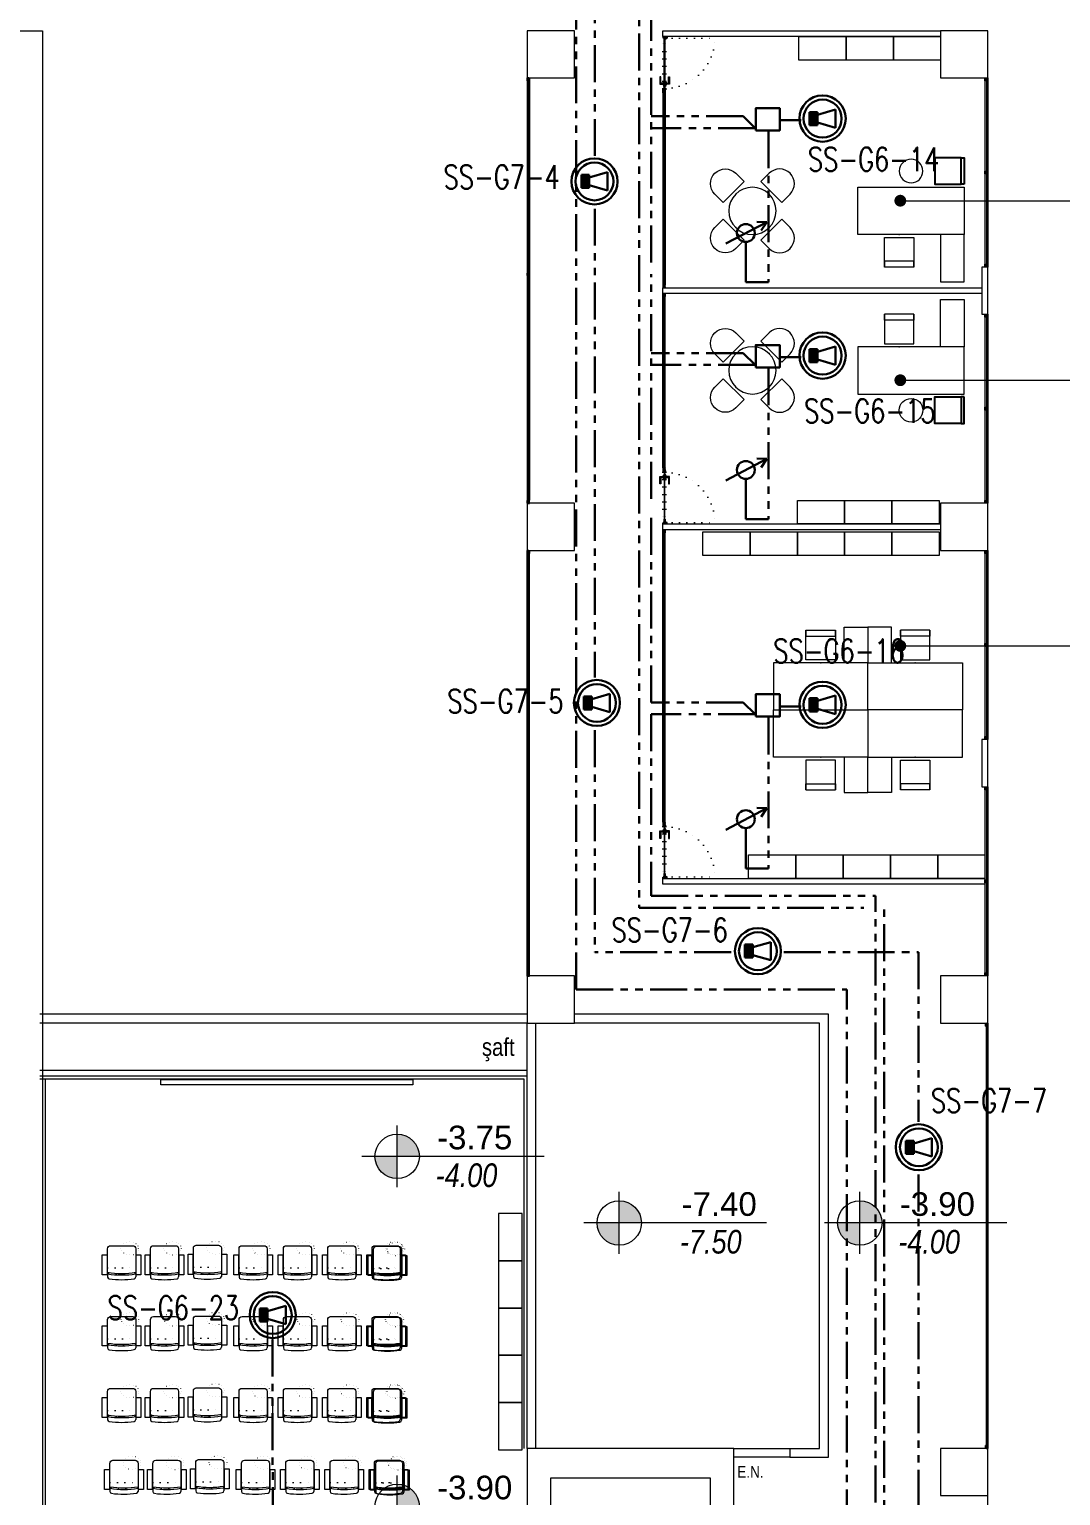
# Model space of a CAD drawing. Header units: metres. Extents: x -13545 to 152404, y -11890 to 28436.
# Drawn here: x 84160 to 85905, y 3200 to 5682 of the extents above; entities that cross this region are included whole.
import ezdxf
from ezdxf.enums import TextEntityAlignment as Align

# ---------------------------------------------------------------- set-up
doc = ezdxf.new("R2010")
doc.units = ezdxf.units.M
doc.header["$LTSCALE"] = 100
doc.header["$MEASUREMENT"] = 0
for name, pattern in [('DASHDOT', [1, 0.5, -0.25, 0, -0.25]), ('DOT2', [0.125, 0, -0.125]), ('DOT5', [0.75, 0, -0.75]), ('PHANTOM2', [1.25, 0.625, -0.125, 0.125, -0.125, 0.125, -0.125])]:
    doc.linetypes.add(name, pattern=pattern)
doc.layers.get('0').update_dxf_attribs({"color": 9, "lineweight": 9})
for name, color, linetype, lineweight in [('0 @ 1', 9, 'Continuous', 9), ('00', 9, 'Continuous', 9), ('01', 9, 'Continuous', 9), ('05', 9, 'Continuous', 9), ('06C', 9, 'Continuous', 9), ('06D', 9, 'Continuous', 9), ('07K', 8, 'Continuous', 9), ('10', 9, 'Continuous', 9), ('11', 9, 'Continuous', 9), ('15', 9, 'Continuous', 9), ('20', 9, 'DOT2', 9), ('21', 9, 'Continuous', 9), ('21_mahal200', 9, 'Continuous', 9), ('E-3W ACİL ANONS İÇİN HOPARLÖR (GÖMME) (YANGINA DAYANIKLI)', 7, 'Continuous', 30), ('E-KABLO', 7, 'Continuous', 30), ('E-SES AYAR ANAHTARI', 7, 'Continuous', 30), ('E-YAZI', 7, 'Continuous', 30)]:
    doc.layers.add(name, color=color, linetype=linetype, lineweight=lineweight)
doc.styles.add('Arial', font='arial.ttf', dxfattribs={"height": 2.5})
doc.styles.add('ILGAZ', font='txttw.shx')
doc.styles.add('MuuM_TEXT-ITALIC', font='ARIALNI.TTF')
doc.styles.add('MuuM_TEXT-STANDART', font='ARIALN.TTF')
doc.dimstyles.new('MuuM_DIM200', dxfattribs={"dimscale": 20, "dimtxt": 2, "dimasz": 1, "dimexe": 1, "dimexo": 1, "dimgap": 1, "dimtad": 1, "dimdec": 1, "dimrnd": 0.5, "dimdsep": 46, "dimtxsty": 'MuuM_TEXT-STANDART', "dimblk": 'ARCHTICK', "dimcen": 0, "dimdle": 0.15, "dimclrd": 256, "dimclre": 256, "dimclrt": 256, "dimadec": 0, "dimazin": 0, "dimtfac": 5, "dimtdec": 1, "dimtix": 1, "dimtmove": 2, "dimatfit": 3, "dimldrblk": 'DOT', "dimfxl": 3, "dimfxlon": 1, "dimtolj": 1, "dimlwd": -1, "dimlwe": -1, "dimarcsym": 0})
pattern_1 = [(225, (-604.72494, -2171.82614), (-0.0883883476, 0.0883883476), []), (135, (-604.72494, -2171.82614), (0.0883883476, 0.0883883476), [])]

# ---------------------------------------------------------------- blocks, each defined once
blk = doc.blocks.new('100_SES AYAR ANAHTARI')
at = {"layer": 'E-SES AYAR ANAHTARI', "color": 4}
for p, q in [((1.78, 3.25), (-1.69, 1.43)), ((1.78, 3.25), (0.92, 3.28)), ((1.78, 3.25), (1.31, 2.53)), ((0, 0), (0, 1.56))]:
    blk.add_line(p, q, dxfattribs=at)
blk.add_circle((0, 2.32), 0.756, dxfattribs=at)
blk = doc.blocks.new('100_3W ACİL ANONS İÇİN HOPARLÖR (GÖMME) (YANGINA DAYANIKLI)')
at = {"layer": 'E-3W ACİL ANONS İÇİN HOPARLÖR (GÖMME) (YANGINA DAYANIKLI)', "color": 4}
for p, q in [((-1.58, -0.79), (-1.58, 0.79)), ((-1.58, 0.79), (-0.63, 0.79)), ((-0.63, 0.47), (1.58, 1.11)), ((-0.63, 0.79), (-0.63, -0.79)), ((1.58, -1.11), (1.58, 1.11)), ((-0.63, -0.79), (-1.58, -0.79)), ((-0.63, -0.47), (1.58, -1.11))]:
    blk.add_line(p, q, dxfattribs=at)
at = {"layer": 'E-3W ACİL ANONS İÇİN HOPARLÖR (GÖMME) (YANGINA DAYANIKLI)', "color": 3}
for radius in [2.8, 2.3]:
    blk.add_circle((0, 0), radius, dxfattribs=at)
at = {"layer": 'E-3W ACİL ANONS İÇİN HOPARLÖR (GÖMME) (YANGINA DAYANIKLI)', "color": 4}
blk.add_solid([(-1.58, 0.79), (-0.63, 0.79), (-1.58, -0.79), (-0.63, -0.79)], dxfattribs=at)
blk = doc.blocks.new('p-kolon_80x80')
blk.add_lwpolyline([(-40, -40), (40, -40), (40, 40), (-40, 40)], close=True)
blk = doc.blocks.new('1.Bod.Ara.Sitatik Elk')
at = {"layer": '01'}
blk.add_lwpolyline([(40, -8750), (0, -8750), (0, -2950), (40, -2950), (40, -8710), (40, -8710)], close=True, dxfattribs=at)
blk.add_lwpolyline([(900, -5950), (900, -5950), (900, -5950), (900, -5400), (1170, -5400), (1170, -5950), (1170, -5950), (1170, -5950), (1210, -5950), (1210, -5350), (860, -5350), (860, -5950), (900, -5950)], dxfattribs=at)
for p in [(900, -2990), (1600, -2990), (900, -3790), (1600, -3790), (900, -4590), (1600, -4590), (1600, -5390)]:
    blk.add_blockref('p-kolon_80x80', p, dxfattribs=at)
blk = doc.blocks.new('prf-10x10')
blk.add_lwpolyline([(-5, -5), (5, -5), (5, 5), (-5, 5)], close=True)
at = {"color": 255}
blk.add_solid([(-5, -5), (5, -5), (-5, 5), (5, 5)], dxfattribs=at)
at = {"layer": '10'}
blk.add_point((0, 0), dxfattribs=at)
blk = doc.blocks.new('p-dog-ser-315')
at = {"layer": '06D'}
for points in [[(-5, 315), (-5, 0)], [(0, 315), (0, 0)]]:
    blk.add_lwpolyline(points, dxfattribs=at)
at = {"layer": '15'}
blk.add_lwpolyline([(-2.5, 315), (-2.5, 0)], dxfattribs=at)
at = {"layer": '10', "xscale": -0.5, "yscale": 0.5, "rotation": 270}
for p in [(-2.5, 317.5), (-2.5, 160), (-2.5, 2.5)]:
    blk.add_blockref('prf-10x10', p, dxfattribs=at)
blk = doc.blocks.new('_ArchTick')
at = {"color": 0, "linetype": 'ByBlock', "const_width": 0.15}
blk.add_lwpolyline([(-0.5, -0.5), (0.5, 0.5)], dxfattribs=at)
blk = doc.blocks.new('_Dot')
at = {"color": 0, "linetype": 'ByBlock', "lineweight": -2}
blk.add_line((-0.5, 0), (-1, 0), dxfattribs=at)
at = {"color": 0, "linetype": 'ByBlock', "const_width": 0.5}
blk.add_lwpolyline([(-0.25, 0, 1), (0.25, 0, 1)], format="xyb", close=True, dxfattribs=at)
blk = doc.blocks.new('m-vw-sandalye-02')
at = {"lineweight": -3, "ltscale": 0.5}
for points in [[(-22.5, 0), (-22.5, -5), (22.5, -5), (22.5, 0)], [(-22.5, -5), (22.5, -5), (22.5, -50), (-22.5, -50)]]:
    blk.add_lwpolyline(points, close=True, dxfattribs=at)
blk = doc.blocks.new('p-sandalye-03')
for points in [[(-5, -25.1), (-5, 24.9), (-55, 24.9), (-55, -25.1), (-5, -25.1)], [(-55, 24.9), (-45, 24.9), (-45, -25.1), (-55, -25.1)]]:
    blk.add_lwpolyline(points)
blk.add_point((0, -0.1))
blk = doc.blocks.new('p-ofis modülü-02-s')
blk.add_lwpolyline([(-182, -2), (-102, -2), (-102, -182), (-182, -182)], close=True)
blk.add_lwpolyline([(-102, -2), (-102, -42), (-22, -42), (-22, -2), (-102, -2)])
at = {"xscale": -0.9999999999999998, "rotation": 359.9999999981877}
blk.add_blockref('p-sandalye-03', (-102, -112), dxfattribs=at)
blk = doc.blocks.new('gr-p-birim')
blk.add_lwpolyline([(-0.5, -0.5), (0.5, -0.5), (0.5, 0.5), (-0.5, 0.5)], close=True)
blk = doc.blocks.new('p-sandalye-01')
blk.add_lwpolyline([(-5, -25), (-5, -25), (-25, -25, -1), (-25, 25), (-5, 25), (-5, 25)], format="xyb", close=True)
blk.add_point((0, 0.1))
blk = doc.blocks.new('gr-p-birim eleman yuv')
blk.add_circle((0, 0), 0.5)
blk = doc.blocks.new('p-masa-yuvarlak-4lü')
at = {"rotation": 270}
blk.add_blockref('p-sandalye-01', (0, 40), dxfattribs=at)
blk.add_blockref('p-sandalye-01', (-40, 0))
at = {"xscale": 80, "yscale": 80, "zscale": 80}
blk.add_blockref('gr-p-birim eleman yuv', (0, 0), dxfattribs=at)
at = {"xscale": -1}
blk.add_blockref('p-sandalye-01', (40, 0), dxfattribs=at)
at = {"xscale": -1, "rotation": 270}
blk.add_blockref('p-sandalye-01', (0, -40), dxfattribs=at)
blk = doc.blocks.new('p-sehpa')
at = {"layer": '05'}
blk.add_circle((0, 0), 20, dxfattribs=at)
blk = doc.blocks.new('0_elevationtarget-p-bk')
h = blk.add_hatch(color=250)
h.paths.add_polyline_path([(1.88, 0, 0.414214), (0, 1.88), (0, 0)])
h.paths.add_polyline_path([(0, 0), (-1.88, 0, 0.414214), (0, -1.88)])
blk.add_line((0, -2.62), (0, 2.62))
blk.add_lwpolyline([(12.45, 0), (-3, 0)])
blk.add_circle((0, 0), 1.88)
at = {"style": 'Arial'}
blk.add_attdef('BITMISKOT', text='', height=2, dxfattribs=at).set_placement((4.5, 0), align=Align.BOTTOM_LEFT)
at = {"style": 'MuuM_TEXT-ITALIC'}
blk.add_attdef('FINISHINGFLOORLEVEL', text='', height=2, dxfattribs=at).set_placement((4.5, -0.59), align=Align.TOP_LEFT)
blk = doc.blocks.new('m-calisma unitesi 02')
at = {"ltscale": 0.5}
blk.add_lwpolyline([(-160, 140), (-160, 80), (-120, 80), (-120, 140)], close=True, dxfattribs=at)
blk.add_lwpolyline([(0, 80), (0, 0), (-160, 0), (-160, 80)], close=True)
at = {"linetype": 'DOT5'}
blk.add_lwpolyline([(-160, 80), (-160, 80)], dxfattribs=at)
at = {"rotation": 270}
blk.add_blockref('p-sandalye-03', (-80, 80), dxfattribs=at)
blk = doc.blocks.new('g-kapı kolu-p')
for points in [[(-5, 0.5), (5, 0.5), (5, 1.5), (-5, 1.5)], [(-2.7, 1.5), (2.7, 1.5), (2.7, 2.4), (-2.7, 2.4)], [(-5, -1.5), (5, -1.5), (5, -0.5), (-5, -0.5)], [(-2.7, -1.5), (2.7, -1.5), (2.7, -2.4), (-2.7, -2.4)]]:
    blk.add_lwpolyline(points, close=True)
for points in [[(11.8, 8.2), (-1, 8.2), (-1, 2.4), (0.9, 2.4), (0.9, 6.3), (11.8, 6.3), (11.8, 8.2)], [(11.8, -8.2), (-1, -8.2), (-1, -2.4), (0.9, -2.4), (0.9, -6.3), (11.8, -6.3), (11.8, -8.2)]]:
    blk.add_lwpolyline(points)
blk = doc.blocks.new('k-cambölme-kapı-p')
at = {"layer": '10'}
h = blk.add_hatch(dxfattribs=at)
h.set_pattern_fill('NET', color=256, angle=135, style=0)
h.set_pattern_definition([(135, (3753.7029, 560.85184), (-0.0883883476, -0.0883883476), []), (225, (3753.7029, 560.85184), (0.0883883476, -0.0883883476), [])])
h.paths.add_polyline_path([(2.1, -0.1), (2.1, 0), (2.1, 0), (2, 0.1), (2, 0.1), (2, 0.1), (2, 0.1), (2, -0.3), (1.9, -0.3), (1.9, -0.4), (1.9, -0.5), (1.7, -0.5), (1.8, -0.3), (1.7, -0.3), (1.5, -0.5), (1.4, -0.5), (1.6, -0.3), (1.6, -0.3), (1.5, -0.3), (1.3, -0.4), (1.3, -0.4), (1.3, -0.5), (1.3, -0.5), (1.3, -0.6), (1.3, -0.3), (1.3, -0.3), (1.2, -0.3), (1.2, -0.5), (1.2, -0.6), (1.2, -0.6), (1.3, -0.6), (3.5, -0.6), (3.5, -0.6), (3.4, -0.4), (3.4, -0.3), (3.4, -0.2), (3.4, -0.2), (3.4, -0.2), (2.7, -0.2), (2.7, -0.2), (2.9, -0.2, -1), (2.9, -0.2)])
h.paths.add_polyline_path([(2, -0.2), (2.1, -0.2), (2.1, -0.2), (2.1, -0.2), (2.1, -0.3), (2.9, -0.3), (2.9, -0.3), (2.6, -0.3), (2.5, -0.3), (2.5, -0.3), (2.5, -0.3), (2.5, -0.3), (2.5, -0.3), (2.4, -0.3), (2.4, -0.3), (2.1, -0.3), (2, -0.1), (2, -0.1), (2, -0.1)], flags=16)
h.paths.add_polyline_path([(2.4, -0.3), (2.5, -0.5), (2.1, -0.5), (2.1, -0.3)], flags=16)
h.paths.add_polyline_path([(2.6, -0.3), (2.9, -0.3), (2.9, -0.3), (3.3, -0.3, 0.166992), (3.3, -0.5), (2.7, -0.5), (2.6, -0.4)], flags=16)
h.paths.add_polyline_path([(3, -0.2), (3, -0.2), (3.3, -0.2, 0.10606), (3.3, -0.3), (3, -0.3)], flags=16)
h = blk.add_hatch(dxfattribs=at)
h.set_pattern_fill('NET', color=256, angle=135, style=0)
h.set_pattern_definition([(45, (474.94443, 2280.71206), (0.0883883476, -0.0883883476), []), (315, (474.94443, 2280.71206), (-0.0883883476, -0.0883883476), [])])
h.paths.add_polyline_path([(87.3, -0.2), (87.3, -0.2), (87.1, -0.2, 1), (87.1, -0.2), (87.9, -0.2), (87.9, 0), (87.9, 0), (88, 0.1), (88, 0.1), (88, 0.1), (88, -0.3), (88.1, -0.3), (88.1, -0.4), (88.1, -0.5), (88.3, -0.5), (88.2, -0.3), (88.3, -0.3), (88.5, -0.5), (88.6, -0.5), (88.4, -0.3), (88.4, -0.3), (88.5, -0.3), (88.7, -0.4), (88.7, -0.4), (88.7, -0.5), (88.7, -0.5), (88.7, -0.6), (88.7, -0.3), (88.7, -0.3), (88.8, -0.3), (88.8, -0.5), (88.8, -0.6), (88.8, -0.6), (88.7, -0.6), (86.5, -0.6), (86.5, -0.6), (86.6, -0.4), (86.6, -0.3), (86.6, -0.2), (86.6, -0.2), (86.6, -0.2)])
h.paths.add_polyline_path([(87.3, -0.5), (87.4, -0.4), (87.4, -0.3), (87.1, -0.3), (87.1, -0.3), (87, -0.3), (87, -0.3), (87, -0.2), (87, -0.2), (86.7, -0.2, -0.292264), (86.7, -0.5)], flags=16)
h.paths.add_polyline_path([(87.5, -0.5), (87.6, -0.5), (87.5, -0.4)], flags=16)
h.paths.add_polyline_path([(87.6, -0.4), (87.7, -0.5), (87.9, -0.5), (87.9, -0.3), (87.6, -0.3)], flags=16)
h.paths.add_polyline_path([(87.6, -0.5), (87.7, -0.6), (87.7, -0.5)], flags=16)
for points in [[(2, -0.3), (2, 2.1), (2.1, 2.1), (2.1, 2.3, 0.414214), (1.9, 2.4), (0.1, 2.4, 0.414214), (0, 2.4), (0, -2.4, 0.414214), (0.1, -2.4), (2.1, -2.4), (2.1, -2.3), (2.1, -2.2), (2.1, -2.2), (2.1, -2.2), (2.1, -2.2), (2.1, -2.2), (2.1, -0.9)], [(88, -0.3), (88, 2.1), (87.9, 2.1), (87.9, 2.3, -0.414214), (88.1, 2.4), (89.9, 2.4, -0.414214), (90, 2.4), (90, -2.4, -0.414214), (89.9, -2.4), (87.9, -2.4), (87.9, -2.3), (87.9, -2.2), (87.9, -2.2), (87.9, -2.2), (87.9, -2.2), (87.9, -2.2), (87.9, -0.9)], [(1.5, -0.3), (1.3, -0.4), (1.3, -0.4), (1.3, -0.5), (1.3, -0.5), (1.3, -0.6), (1.3, -0.3), (1.3, -0.3), (1.2, -0.3), (1.2, -0.5), (1.2, -0.6), (1.2, -0.6), (1.3, -0.6), (3.5, -0.6), (3.5, -0.6), (3.4, -0.4), (3.4, -0.3), (3.4, -0.2), (3.4, -0.2), (3.4, -0.2), (2.7, -0.2), (2.7, -0.2), (2.9, -0.2, -1), (2.9, -0.2, -1)], [(88.5, -0.3), (88.7, -0.4), (88.7, -0.4), (88.7, -0.5), (88.7, -0.5), (88.7, -0.6), (88.7, -0.3), (88.7, -0.3), (88.8, -0.3), (88.8, -0.5), (88.8, -0.6), (88.8, -0.6), (88.7, -0.6), (86.5, -0.6), (86.5, -0.6), (86.6, -0.4), (86.6, -0.3), (86.6, -0.2), (86.6, -0.2), (86.6, -0.2), (87.3, -0.2), (87.3, -0.2), (87.1, -0.2, 1), (87.1, -0.2, 1)], [(86.7, -0.5), (87.3, -0.5), (87.4, -0.4), (87.4, -0.3), (87.1, -0.3), (87.1, -0.3), (87, -0.3), (87, -0.3), (87, -0.2), (87, -0.2), (86.7, -0.2, 1)]]:
    blk.add_lwpolyline(points, format="xyb", dxfattribs=at)
at = {"layer": '10', "linetype": 'DASHDOT', "ltscale": 0.05}
for points in [[(3.2, 3.6), (0.2, 3.6)], [(1.7, 2.1), (1.7, 4.9)], [(6.1, 1.4), (6.1, -0.5)]]:
    blk.add_lwpolyline(points, dxfattribs=at)
at = {"layer": '10'}
for points in [[(1.8, 2.3), (0.2, 2.3), (0.2, 2), (0.4, 2), (0.4, 1.9), (0.2, 1.9), (0.2, 1.2), (0.4, 1.2), (0.4, -0.4), (0.2, -0.4), (0.2, -1.2), (0.4, -1.2), (0.4, -1.4), (0.2, -1.4), (0.2, -2.2), (1.8, -2.2), (1.8, -1.7), (1.6, -1.7), (1.6, -1.6), (1.8, -1.6), (1.8, -1.4), (1.6, -1.4), (1.6, -1.2), (1.7, -1.2), (1.7, -0.8), (1.1, -0.8), (1.1, -0.1), (1.5, -0.1), (1.5, 1.9), (1.6, 2), (1.8, 2), (1.8, 2.3)], [(0.7, 3.6), (0.7, 2.4)], [(0.7, 2.3), (0.7, -0.2), (1.1, -0.2)], [(1.1, 2.4), (1.1, 2.9)], [(1.1, -0.1), (1.1, 2.3)], [(1.5, 1.9), (1.1, 1.9)], [(1.2, 1.9), (1.2, -0.1)], [(2.9, -0.2), (2.1, -0.1), (2.1, 0), (2.1, 0), (2, 0.1), (2, 0.1), (2, 0.1), (2, 0.1)], [(3.8, 0.9), (2.6, 3.2)], [(4.1, 1.3), (2.7, 4)], [(8.1, 0.9), (8.1, 1.3), (4.1, 1.3)], [(5.3, 0.9), (5.3, -0.2)], [(5.5, 1.3), (5.8, 1), (5.8, 0.9)], [(5.6, 0.9), (5.6, -0.2)], [(6.8, 1.3), (6.5, 1), (6.5, 0.9)], [(6.7, 0.9), (6.7, -0.2)], [(7, 0.9), (7, -0.2)], [(87.1, -0.2), (87.9, -0.2), (87.9, 0), (87.9, 0), (88, 0.1), (88, 0.1), (88, 0.1)], [(88.2, 2.3), (89.8, 2.3), (89.8, 2), (89.6, 2), (89.6, 1.9), (89.8, 1.9), (89.8, 1.2), (89.6, 1.2), (89.6, -0.4), (89.8, -0.4), (89.8, -1.2), (89.6, -1.2), (89.6, -1.4), (89.8, -1.4), (89.8, -2.2), (88.2, -2.2), (88.2, -1.7), (88.4, -1.7), (88.4, -1.6), (88.2, -1.6), (88.2, -1.4), (88.4, -1.4), (88.4, -1.2), (88.3, -1.2), (88.3, -0.8), (88.9, -0.8), (88.9, -0.1), (88.5, -0.1), (88.5, 1.9), (88.4, 2), (88.2, 2), (88.2, 2.3)], [(2.1, -0.9), (3.6, -0.9), (3.6, -0.6), (1.2, -0.6), (1.2, -0.3), (2, -0.3)], [(1.6, -0.3), (1.6, -0.3), (1.4, -0.5), (1.5, -0.5), (1.7, -0.3)], [(1.8, -0.3), (1.7, -0.5), (1.9, -0.5), (1.9, -0.4), (1.9, -0.3)], [(3.3, -0.5), (2.7, -0.5), (2.6, -0.4), (2.6, -0.3), (2.9, -0.3), (2.9, -0.3)], [(3.3, -0.3), (3.3, -0.3), (2.9, -0.3)], [(3, -0.3), (3, -0.2), (3, -0.2), (3.3, -0.2)], [(3, -0.3), (3.3, -0.3), (3.3, -0.3)], [(4.1, -0.2), (4.1, -0.5), (8.1, -0.5)], [(8.1, -0.5), (8.1, -0.2)], [(87.9, -0.9), (86.4, -0.9), (86.4, -0.6), (88.8, -0.6), (88.8, -0.3), (88, -0.3)], [(87.6, -0.5), (87.5, -0.4), (87.5, -0.5), (87.6, -0.5)], [(88.2, -0.3), (88.3, -0.5), (88.1, -0.5), (88.1, -0.4), (88.1, -0.3)], [(88.4, -0.3), (88.4, -0.3), (88.6, -0.5), (88.5, -0.5), (88.3, -0.3)]]:
    blk.add_lwpolyline(points, dxfattribs=at)
for points in [[(2, -0.1), (2, -0.1), (2, -0.2), (2.1, -0.2), (2.1, -0.2), (2.1, -0.2), (2.1, -0.3), (2.9, -0.3), (2.9, -0.3), (2.6, -0.3), (2.5, -0.3), (2.5, -0.3), (2.5, -0.3), (2.5, -0.3), (2.5, -0.3), (2.4, -0.3), (2.4, -0.3), (2.1, -0.3), (2, -0.1)], [(2.1, -0.5), (2.1, -0.3), (2.4, -0.3), (2.5, -0.5), (2.5, -0.5)], [(87.9, -0.5), (87.9, -0.3), (87.6, -0.3), (87.6, -0.4), (87.7, -0.5)], [(87.6, -0.5), (87.7, -0.5), (87.7, -0.6)]]:
    blk.add_lwpolyline(points, close=True, dxfattribs=at)
blk.add_circle((1.7, 3.7), 1.02, dxfattribs=at)
for centre, start, end in [((3.6, -0.4), 148.8979, 173.1144), ((3.6, -0.4), 176.143, 214.0649), ((86.4, -0.4), 325.9351, 31.1021)]:
    blk.add_arc(centre, 0.322, start, end, dxfattribs=at)
at = {"layer": '15', "linetype": 'DOT2'}
blk.add_lwpolyline([(2.5, 0.4), (2.5, 85.4)], dxfattribs=at)
at = {"layer": '15'}
blk.add_lwpolyline([(2.6, 0.9), (87.4, 0.9), (87.5, 0.8), (87.5, -0.1), (87.4, -0.2), (2.6, -0.2), (2.6, -0.2), (2.5, -0.1), (2.5, 0.8), (2.6, 0.9)], dxfattribs=at)
at = {"layer": '15', "linetype": 'DOT2'}
blk.add_arc((2.5, 0.4), 85, 0, 90, dxfattribs=at)
at = {"layer": '20'}
for p, q in [((87.9, 2.4), (2.1, 2.4)), ((87.9, 2.1), (2.1, 2.1)), ((87.9, -2.2), (2.1, -2.2)), ((87.9, -2.4), (2.1, -2.4))]:
    blk.add_line(p, q, dxfattribs=at)
at = {"layer": '06C', "xscale": -1}
blk.add_blockref('g-kapı kolu-p', (79.6, 0.4), dxfattribs=at)
blk = doc.blocks.new('p-strahle-alüminyumdoğramaprofili')
at = {"layer": '10'}
h = blk.add_hatch(dxfattribs=at)
h.set_pattern_fill('NET', color=256, angle=315, style=0)
h.set_pattern_definition(pattern_1)
h.paths.add_polyline_path([(-4.6, 2.6), (-4.7, 2.6), (-4.7, 2.8), (-4.7, 2.8), (-4.7, 2.8), (-4.7, 2.9), (-5, 2.9), (-5, 2.8), (-4.9, 2.8), (-5, 2.6), (-5.1, 2.7), (-5.2, 2.3), (-5.1, 2.3), (-5.1, 2.3), (-5, 2.5, 0.2599), (-4.9, 2.3), (-4.7, 2.3, 0.382682)])
h.paths.add_polyline_path([(-4.9, 2.5), (-4.7, 2.5, -2.16717)], flags=16)
h = blk.add_hatch(dxfattribs=at)
h.set_pattern_fill('NET', color=256, angle=315, style=0)
h.set_pattern_definition(pattern_1)
h.paths.add_polyline_path([(-4.6, 0.9), (-4.7, 0.9), (-4.7, 0.8), (-4.7, 0.7), (-4.7, 0.7), (-4.7, 0.6), (-5, 0.6), (-5, 0.7), (-4.9, 0.7), (-5, 0.9), (-5.1, 0.9), (-5.2, 1.2), (-5.1, 1.2), (-5.1, 1.2), (-5, 1, -0.2599), (-4.9, 1.2), (-4.7, 1.2, -0.382682)])
h.paths.add_polyline_path([(-4.9, 1), (-4.7, 1, 2.16717)], flags=16)
h = blk.add_hatch(dxfattribs=at)
h.set_pattern_fill('NET', color=256, angle=315, style=0)
h.set_pattern_definition([(225, (-608.45214, -2173.53612), (-0.0883883476, 0.0883883476), []), (135, (-608.45214, -2173.53612), (0.0883883476, 0.0883883476), [])])
h.paths.add_polyline_path([(-3.5, 2.3), (-3.5, 2.6), (-4.5, 2.6), (-4.5, 2.3)])
h = blk.add_hatch(dxfattribs=at)
h.set_pattern_fill('NET', color=256, angle=315, style=0)
h.set_pattern_definition([(225, (-608.45214, -2180.04526), (-0.0883883476, 0.0883883476), []), (135, (-608.45214, -2180.04526), (0.0883883476, 0.0883883476), [])])
h.paths.add_polyline_path([(-3.5, 0.9), (-3.5, 1.2), (-4.5, 1.2), (-4.5, 0.9)])
h = blk.add_hatch(dxfattribs=at)
h.set_pattern_fill('NET', color=256, angle=315, style=0)
h.set_pattern_definition([(225, (-629.50454, -2177.58922), (-0.0883883476, 0.0883883476), []), (135, (-629.50454, -2177.58922), (0.0883883476, 0.0883883476), [])])
h.paths.add_polyline_path([(0, 0.7), (0, 1.7), (-0.2, 1.7), (-0.2, 0.7)])
for points in [[(-5.1, 2.7), (-5.2, 2.3)], [(-5.1, 0.9), (-5.2, 1.2)], [(-4.9, 3.6), (-4.9, 3.2), (-4.6, 3.2), (-4.6, 2.9), (-4.5, 2.9), (-4.6, 2.6), (-4.7, 2.6), (-4.7, 2.8), (-4.7, 2.8), (-4.7, 2.8), (-4.7, 3), (-5, 3), (-5, 2.8), (-4.9, 2.8), (-5, 2.6), (-5.1, 2.7), (-5.1, 3.8), (-0.1, 3.8)], [(-5, 2.5), (-5.1, 2.3), (-5.1, 2.3)], [(-5, 1), (-5.1, 1.2), (-5.1, 1.2)], [(-4.7, 2.9), (-5, 2.9)], [(-4.7, 0.6), (-5, 0.6)], [(-2.8, 0.2), (-2.7, 0.2), (-2.7, 0), (-4.9, 0), (-4.9, 0.2), (-4.6, 0.2), (-4.6, 0.7), (-2.7, 0.7)], [(-4.5, 2.9), (-4.5, 2.9), (-4.5, 2.3)], [(-4.5, 0.9), (-4.5, 0.9), (-4.5, 1.3)], [(-3.5, 2.3), (-3.5, 2.6)], [(-3.5, 1.3), (-3.5, 0.9)], [(-2.1, 0.9), (-2.1, 2.6)], [(-0.2, 0.7), (0, 0.7), (0, 1.7)], [(-0.2, 1.7), (0, 1.7)]]:
    blk.add_lwpolyline(points, dxfattribs=at)
for points in [[(-0.2, 2.7), (-0.2, 2.2), (0, 2.2), (0, 2.1), (-0.2, 2.1), (-0.2, 0.4), (0, 0.4), (0, 0), (-0.1, 0), (-0.1, -0.2), (-5.1, -0.2), (-5.1, 0.9), (-5, 0.9), (-4.9, 0.7), (-5, 0.7), (-5, 0.3), (-4.7, 0.3), (-4.7, 0.9), (-4.6, 0.9), (-4.5, 0.9), (-1.3, 0.9), (-1.2, 1.2), (-0.9, 1.2), (-0.9, 0.6), (-0.6, 0.6), (-0.6, 2.7)], [(-2, 0.8), (-1.4, 0.8), (-1.4, 0.1), (-1.3, 0), (-1.3, 0), (-2.1, 0), (-2.1, 0.1), (-2, 0.2)]]:
    blk.add_lwpolyline(points, close=True, dxfattribs=at)
for points in [[(-0.6, 3.3), (-0.6, 3.6), (-4.9, 3.6), (-4.9, 3.6, 0.561743), (-5, 3.7, 0.595966), (-4.9, 3.6, -2.204878)], [(-4.7, 2.5), (-4.9, 2.5, 1)], [(-4.7, 1), (-4.9, 1, -1)], [(-4.6, 2.9), (-4.5, 3.4, -0.833203), (-4.2, 3.4, -0.447088)], [(-4.5, 2.6), (-1.2, 2.6, -0.414214), (-0.9, 2.2), (-0.9, 1.2)], [(-4.2, 3.4), (-4.2, 3, 0.414214), (-4.1, 2.9), (-0.8, 2.9), (-0.8, 3.6)], [(-2.7, 0.7), (-2.7, 0.3), (-2.8, 0.3, 1), (-2.8, 0.2, -1)], [(-0.1, 3.8), (-0.1, 3.6), (-0.5, 3.6), (-0.5, 3.1, -1), (-0.7, 3.1)], [(-0.7, 3.1, -0.305404), (-0.6, 3.3, -5.773092)]]:
    blk.add_lwpolyline(points, format="xyb", dxfattribs=at)
for centre, radius, start, end in [((-4.7, 2.5), 0.253, 168.6676, 234.1258), ((-4.7, 1.1), 0.253, 125.8742, 191.3324), ((-4.8, 2.4), 0.125, 139.5402, 40.4598), ((-4.8, 1.1), 0.125, 319.5402, 220.4598), ((-4.8, 2.5), 0.273, 305.9738, 36.4289), ((-4.8, 1), 0.273, 323.5711, 54.0262)]:
    blk.add_arc(centre, radius, start, end, dxfattribs=at)
blk = doc.blocks.new('*U321')
at = {"layer": '06D'}
for points in [[(5, 4), (495, 4)], [(5, 0), (495, 0)]]:
    blk.add_lwpolyline(points, dxfattribs=at)
at = {"layer": '15'}
for points in [[(2, 2.5), (498, 2.5)], [(498, 1.5), (2, 1.5)]]:
    blk.add_lwpolyline(points, dxfattribs=at)
at = {"layer": '0 @ 1', "linetype": 'Continuous', "xscale": -1}
blk.add_blockref('p-strahle-alüminyumdoğramaprofili', (-0.1, 0.2), dxfattribs=at)
at = {"layer": '0 @ 1', "linetype": 'Continuous'}
blk.add_blockref('p-strahle-alüminyumdoğramaprofili', (500.1, 0.2), dxfattribs=at)
blk = doc.blocks.new('*U322')
at = {"layer": '06D'}
for points in [[(5, 4), (295.1, 4)], [(5, 0), (295.1, 0)]]:
    blk.add_lwpolyline(points, dxfattribs=at)
at = {"layer": '15'}
for points in [[(2, 2.5), (298.1, 2.5)], [(298.1, 1.5), (2, 1.5)]]:
    blk.add_lwpolyline(points, dxfattribs=at)
at = {"layer": '0 @ 1', "linetype": 'Continuous', "xscale": -1}
blk.add_blockref('p-strahle-alüminyumdoğramaprofili', (-0.1, 0.2), dxfattribs=at)
at = {"layer": '0 @ 1', "linetype": 'Continuous'}
blk.add_blockref('p-strahle-alüminyumdoğramaprofili', (300.2, 0.2), dxfattribs=at)
blk = doc.blocks.new('*U323')
at = {"layer": '06D'}
for points in [[(5, 4), (330.1, 4)], [(5, 0), (330.1, 0)]]:
    blk.add_lwpolyline(points, dxfattribs=at)
at = {"layer": '15'}
for points in [[(2, 2.5), (333.1, 2.5)], [(333.1, 1.5), (2, 1.5)]]:
    blk.add_lwpolyline(points, dxfattribs=at)
at = {"layer": '0 @ 1', "linetype": 'Continuous', "xscale": -1}
blk.add_blockref('p-strahle-alüminyumdoğramaprofili', (-0.1, 0.2), dxfattribs=at)
at = {"layer": '0 @ 1', "linetype": 'Continuous'}
blk.add_blockref('p-strahle-alüminyumdoğramaprofili', (335.2, 0.2), dxfattribs=at)
blk = doc.blocks.new('p-koltuk-konferans-01')
for p, q in [((-23.7, -9.9), (-23.7, -4.6)), ((23.8, -9.9), (23.8, -4.5))]:
    blk.add_line(p, q)
for points in [[(-24.7, -8), (-24.7, -42), (-32.7, -42), (-32.7, -8)], [(32.8, -8), (32.8, -42), (24.8, -42), (24.8, -8)]]:
    blk.add_lwpolyline(points, close=True)
for points in [[(-23.7, -9.9), (-23.7, -12.1), (-24.7, -12.1)], [(23.8, -9.9), (23.8, -12.1), (24.8, -12.1)], [(-24.7, -37), (-23.7, -37)], [(24.8, -37), (23.8, -37)]]:
    blk.add_lwpolyline(points)
blk.add_lwpolyline([(23.8, -12.1), (23.8, -52.5, -0.414214), (18.8, -57.5), (-18.7, -57.5, -0.414214), (-23.7, -52.5), (-23.7, -12.1, -0.087744)], format="xyb", close=True)
at = {"linetype": 'DOT2'}
for points in [[(22.1, -11.7, -0.370904), (23.8, -13.7), (23.8, -20), (-23.7, -20), (-23.7, -13.7, -0.370904), (-22, -11.7, -0.078599)], [(1.3, -53, 0.129253), (0.2, -49, 0.10637), (-3.1, -45.2, 0.084664), (-7.8, -42.9, 0.073859), (-13.7, -42, 0.073859), (-19.7, -42.9, 0.084664), (-24.3, -45.2, 0.10637), (-27.7, -49, 0.129253), (-28.7, -53, 0.129253), (-27.7, -57, 0.10637), (-24.3, -60.8, 0.084664), (-19.7, -63.1, 0.073859), (-13.7, -64, 0.073859), (-7.8, -63.1, 0.084664), (-3.1, -60.8, 0.10637), (0.2, -57, 0.129253)]]:
    blk.add_lwpolyline(points, format="xyb", close=True, dxfattribs=at)
blk.add_lwpolyline([(-28.7, -53), (-28.7, -42)], dxfattribs=at)
for centre, radius, start, end in [((0.3, -144.3), 144.3, 81.6597, 98.5453), ((-20.7, -4.6), 3, 98.5453, 180), ((0, -156), 148, 80.7666, 99.2334), ((20.8, -4.5), 3, 0, 81.6597)]:
    blk.add_arc(centre, radius, start, end)
blk = doc.blocks.new('1.Bod.Ara.Mimari Elk')
blk.add_lwpolyline([(239.93, -4725.54), (666.51, -4725.54), (666.51, -4734.42), (239.93, -4734.42)], close=True)
at = {"layer": '00'}
for p, q in [((860, -4615), (35, -4615)), ((860, -4630), (35, -4630)), ((860, -5350), (860, -4630)), ((875, -5350), (875, -4630)), ((860, -4710), (35, -4710)), ((860, -4720), (35, -4720)), ((1640, -6310), (1640, -5430))]:
    blk.add_line(p, q, dxfattribs=at)
at = {"layer": '00', "color": 2}
for p, q in [((855, -4725), (35, -4725)), ((45, -5695), (45, -4725)), ((855, -5350), (855, -4725))]:
    blk.add_line(p, q, dxfattribs=at)
at = {"layer": '00'}
for points in [[(1305, -5365), (1370, -5365), (1370, -4615), (940, -4615)], [(1305, -5350), (1355, -5350), (1355, -4630), (940, -4630)]]:
    blk.add_lwpolyline(points, dxfattribs=at)
blk.add_lwpolyline([(1210, -5350), (1305, -5350), (1305, -5365), (1210, -5365)], close=True, dxfattribs=at)
at = {"layer": '06D'}
for points in [[(860, -3034.96), (860, -3744.92)], [(864, -3034.96), (864, -3744.91)], [(860, -4545.45), (860, -3834.96)], [(864, -4545.45), (864, -3834.98)], [(1640, -4630), (1640, -5350)], [(1640, -5345.04), (1640, -4634.56)]]:
    blk.add_lwpolyline(points, dxfattribs=at)
at = {"layer": '11'}
for points in [[(1090, -2950), (1560, -2950), (1560, -2960), (1090, -2960)], [(1630, -3430), (1640, -3430), (1640, -3350), (1630, -3350)], [(1630, -3395), (1090, -3395), (1090, -3385), (1630, -3385)], [(1090, -3785), (1560, -3785), (1560, -3795), (1090, -3795)], [(1630, -4230), (1640, -4230), (1640, -4150), (1630, -4150)]]:
    blk.add_lwpolyline(points, close=True, dxfattribs=at)
at = {"layer": '11', "color": 5}
blk.add_lwpolyline([(1090, -4385), (1635, -4385), (1635, -4395), (1090, -4395)], close=True, dxfattribs=at)
at = {"layer": '15'}
for points in [[(861.5, -3031.97), (861.5, -3747.92)], [(862.5, -3747.92), (862.5, -3031.97)], [(861.5, -4548.44), (861.5, -3831.97)], [(862.5, -3831.97), (862.5, -4548.44)], [(1637.5, -5348.03), (1637.5, -4631.56)], [(1637.5, -5255), (1637.5, -4631.97)], [(1638.5, -4631.56), (1638.5, -5348.03)]]:
    blk.add_lwpolyline(points, dxfattribs=at)
at = {"linetype": 'Continuous', "xscale": -1, "rotation": 89.99999999999993}
blk.add_blockref('*U323', (1094, -3050.01), dxfattribs=at)
for p in [(1640, -3350), (1640, -3750), (1640, -4150), (1640, -4550)]:
    blk.add_blockref('p-dog-ser-315', p)
at = {"linetype": 'Continuous', "rotation": 90.00000000000001}
for name, p in [('*U322', (1094, -3695.07)), ('*U321', (1094, -4294.99))]:
    blk.add_blockref(name, p, dxfattribs=at)
at = {"layer": '0 @ 1', "linetype": 'Continuous'}
for p, rotation in [((863.76, -3029.89), 90), ((863.76, -3829.89), 90.00000000000001), ((1639.76, -4630), 90.00000000000001)]:
    blk.add_blockref('p-strahle-alüminyumdoğramaprofili', p, dxfattribs=dict(at, rotation=rotation))
at = {"layer": '0 @ 1', "linetype": 'Continuous', "extrusion": (0, 0, -1), "zscale": -1, "rotation": 270}
blk.add_blockref('p-strahle-alüminyumdoğramaprofili', (-863.76, -3365.21), dxfattribs=at)
at = {"layer": '0 @ 1', "linetype": 'Continuous', "xscale": -1, "rotation": 90}
for p in [(863.76, -3750.11), (863.76, -4550.53), (1639.76, -5350.11)]:
    blk.add_blockref('p-strahle-alüminyumdoğramaprofili', p, dxfattribs=at)
at = {"layer": '05', "yscale": 80}
for p, xscale, rotation in [((1360, -2980), -40, 90), ((1440, -2980), -40, 90), ((1520, -2980), -40, 90), ((1357.52, -3765), -40, 90), ((1437.52, -3765), -40, 90), ((1517.52, -3765), -40, 90), ((1197.52, -3818.43), -40, 90), ((1277.52, -3818.43), -40, 90), ((1357.52, -3818.43), -40, 90), ((1437.52, -3818.43), -40, 90), ((1517.52, -3818.43), -40, 90), ((1275, -4365), -40, 90), ((1355, -4365), -40, 90), ((1435, -4365), -40, 90), ((1515, -4365), -40, 90), ((1595, -4365), -40, 90), ((831.61, -4992.35), 40, 180), ((831.61, -5072.35), 40, 180), ((831.61, -5152.35), 40, 180), ((831.61, -5232.35), 40, 180), ((831.61, -5312.35), 40, 180)]:
    blk.add_blockref('gr-p-birim', p, dxfattribs=dict(at, xscale=xscale, rotation=rotation))
at = {"layer": '05', "color": 1, "xscale": -1, "rotation": 315}
for p in [(1241.46, -3255), (1241.46, -3525)]:
    blk.add_blockref('p-masa-yuvarlak-4lü', p, dxfattribs=at)
at = {"layer": '05', "xscale": -1}
for name, p in [('p-sehpa', (1510, -3187.5)), ('m-calisma unitesi 02', (1276.95, -4099.88))]:
    blk.add_blockref(name, p, dxfattribs=at)
at = {"layer": '05', "extrusion": (0, 0, -1), "zscale": -1}
for name, p, rotation in [('m-vw-sandalye-02', (-1600, -3187.5), 90), ('p-ofis modülü-02-s', (-1602, -3383), 90.00000000000001)]:
    blk.add_blockref(name, p, dxfattribs=dict(at, rotation=rotation))
at = {"layer": '05', "extrusion": (0, 0, -1), "xscale": -1, "zscale": -1, "rotation": 90}
for name, p in [('p-ofis modülü-02-s', (-1602, -3397)), ('m-vw-sandalye-02', (-1600, -3592.5))]:
    blk.add_blockref(name, p, dxfattribs=at)
at = {"layer": '05', "rotation": 180}
for name, p in [('p-sehpa', (1510, -3592.5)), ('m-calisma unitesi 02', (1276.95, -4099.88)), ('p-koltuk-konferans-01', (173.76, -5064.39)), ('p-koltuk-konferans-01', (246.32, -5064.39)), ('p-koltuk-konferans-01', (318.88, -5063.42)), ('p-koltuk-konferans-01', (396.32, -5064.39)), ('p-koltuk-konferans-01', (471.32, -5064.39)), ('p-koltuk-konferans-01', (546.32, -5064.39)), ('p-koltuk-konferans-01', (621.32, -5064.39)), ('p-koltuk-konferans-01', (623.76, -5065.36)), ('p-koltuk-konferans-01', (173.76, -5184.39)), ('p-koltuk-konferans-01', (246.32, -5184.39)), ('p-koltuk-konferans-01', (318.88, -5183.42)), ('p-koltuk-konferans-01', (396.32, -5184.39)), ('p-koltuk-konferans-01', (471.32, -5184.39)), ('p-koltuk-konferans-01', (546.32, -5184.39)), ('p-koltuk-konferans-01', (621.32, -5184.39)), ('p-koltuk-konferans-01', (623.76, -5185.36)), ('p-koltuk-konferans-01', (173.76, -5305.94)), ('p-koltuk-konferans-01', (246.32, -5305.94)), ('p-koltuk-konferans-01', (318.88, -5304.96)), ('p-koltuk-konferans-01', (396.32, -5305.94)), ('p-koltuk-konferans-01', (471.32, -5305.94)), ('p-koltuk-konferans-01', (546.32, -5305.94)), ('p-koltuk-konferans-01', (621.32, -5305.94)), ('p-koltuk-konferans-01', (623.76, -5306.91)), ('p-koltuk-konferans-01', (177.76, -5427.49)), ('p-koltuk-konferans-01', (250.32, -5427.49)), ('p-koltuk-konferans-01', (322.88, -5426.51)), ('p-koltuk-konferans-01', (400.32, -5427.49)), ('p-koltuk-konferans-01', (475.32, -5427.49)), ('p-koltuk-konferans-01', (550.32, -5427.49)), ('p-koltuk-konferans-01', (625.32, -5427.49)), ('p-koltuk-konferans-01', (627.76, -5428.46))]:
    blk.add_blockref(name, p, dxfattribs=at)
at = {"layer": '05'}
blk.add_blockref('m-calisma unitesi 02', (1596.95, -4099.88), dxfattribs=at)
at = {"layer": '05', "xscale": -1, "rotation": 180}
blk.add_blockref('m-calisma unitesi 02', (1596.95, -4099.88), dxfattribs=at)
at = {"layer": '07K', "rotation": 270}
blk.add_blockref('k-cambölme-kapı-p', (1092.44, -2960), dxfattribs=at)
at = {"layer": '07K', "xscale": -1, "rotation": 270}
for p in [(1092.44, -3785.08), (1092.44, -4385)]:
    blk.add_blockref('k-cambölme-kapı-p', p, dxfattribs=at)
at = {"layer": '21'}
ref = blk.add_blockref('0_elevationtarget-p-bk', (640.08, -4855.62), dxfattribs=dict(at, xscale=20, yscale=20, zscale=20))
ref.add_attrib('BITMISKOT', ' -3.75', dxfattribs={"layer": '0', "height": 40, "style": 'Arial'}).set_placement((692.09, -4855.62), align=Align.BOTTOM_LEFT)
ref.add_attrib('FINISHINGFLOORLEVEL', ' -4.00', dxfattribs={"layer": '0', "height": 40, "style": 'MuuM_TEXT-ITALIC'}).set_placement((692.52, -4867.46), align=Align.TOP_LEFT)
at = {"layer": '21', "xscale": 20, "yscale": 20, "zscale": 20}
blk.add_blockref('0_elevationtarget-p-bk', (1015.99, -4968.3), dxfattribs=at).add_auto_attribs({'BITMISKOT': ' -7.40', 'FINISHINGFLOORLEVEL': ' -7.50'})
at = {"layer": '21'}
ref = blk.add_blockref('0_elevationtarget-p-bk', (1423.21, -4968.3), dxfattribs=dict(at, xscale=20, yscale=20, zscale=20))
ref.add_attrib('BITMISKOT', ' -3.90', dxfattribs={"layer": '0', "height": 40, "style": 'Arial'}).set_placement((1475.21, -4968.3), align=Align.BOTTOM_LEFT)
ref.add_attrib('FINISHINGFLOORLEVEL', ' -4.00', dxfattribs={"layer": '0', "height": 40, "style": 'MuuM_TEXT-ITALIC'}).set_placement((1475.65, -4980.15), align=Align.TOP_LEFT)
ref = blk.add_blockref('0_elevationtarget-p-bk', (640.08, -5448.2), dxfattribs=dict(at, xscale=20, yscale=20, zscale=20))
ref.add_attrib('BITMISKOT', ' -3.90', dxfattribs={"layer": '0', "height": 40, "style": 'Arial'}).set_placement((692.09, -5448.2), align=Align.BOTTOM_LEFT)
ref.add_attrib('FINISHINGFLOORLEVEL', ' -4.00', dxfattribs={"layer": '0', "height": 40, "style": 'MuuM_TEXT-ITALIC'}).set_placement((692.52, -5460.04), align=Align.TOP_LEFT)
at = {"layer": '05', "style": 'MuuM_TEXT-STANDART'}
blk.add_text('şaft', height=30, dxfattribs=at).set_placement((783.53, -4685.44))
at = {"layer": '21', "style": 'MuuM_TEXT-STANDART'}
blk.add_text('E.N.', height=20, dxfattribs=at).set_placement((1215.78, -5399.73))
at = {"layer": '21_mahal200'}
for points in [[(1491.79, -3237.72), (1792.51, -3237.72)], [(1491.79, -3541.68), (1792.51, -3541.68)], [(1491.79, -3991.51), (1792.51, -3991.51)]]:
    blk.add_leader(points, dimstyle='MuuM_DIM200', override={"dimasz": 1, "dimfxl": 10}, dxfattribs=at)

msp = doc.modelspace()

# ---------------------------------------------------------------- linework, layer by layer
at = {"layer": 'E-KABLO', "color": 6, "linetype": 'PHANTOM2'}
for p, q in [((85085.4, 4057.1), (85085.4, 6876.8)), ((85212.2, 5287.7), (85212.2, 5720.2)), ((85368, 5535.3), (85212.2, 5535.3)), ((85388.3, 5515.3), (85212.2, 5515.3)), ((85388.3, 5515.3), (85368, 5535.3)), ((85212.2, 4887.7), (85212.2, 5267.7)), ((85368, 5134.2), (85212.2, 5134.2)), ((85388.3, 5114.2), (85212.2, 5114.2)), ((85388.3, 5114.2), (85368, 5134.2)), ((85212.2, 4543), (85212.2, 4867.7)), ((85368, 4543), (85212.2, 4543)), ((85388.3, 4523), (85368, 4543)), ((85388.3, 4523), (85212.2, 4523)), ((85212.2, 4523), (85212.2, 4215.2)), ((85212.2, 4215.2), (85592.2, 4215.2)), ((85592.2, 1188.4), (85592.2, 4215.2)), ((85085.4, 4057.1), (85543.4, 4057.1)), ((85543.4, 2648), (85543.4, 4057.1))]:
    msp.add_line(p, q, dxfattribs=at)
at = {"layer": 'E-KABLO', "color": 5, "linetype": 'PHANTOM2'}
for p, q in [((85192.2, 6800.2), (85192.2, 4195.2)), ((85117, 5468), (85117, 6261.7)), ((85431.6, 5528.4), (85466.4, 5528.4)), ((85117, 5378.7), (85117, 4585)), ((85431.6, 5127.2), (85466.4, 5127.2)), ((85431.6, 4536), (85466.4, 4536)), ((85117, 4495.7), (85117, 4120.2)), ((85192.2, 4195.2), (85572.2, 4195.2)), ((85606.9, 2605.1), (85606.9, 4195.2)), ((85347.5, 4120.2), (85117, 4120.2)), ((85436.8, 4120.2), (85664.7, 4120.2)), ((85664.7, 4120.2), (85664.7, 3832.8)), ((85664.7, 3743.5), (85664.7, 2949.8)), ((84571.7, 3152), (84571.2, 3467.8))]:
    msp.add_line(p, q, dxfattribs=at)
at = {"layer": 'E-KABLO', "color": 3, "linetype": 'PHANTOM2'}
for p, q in [((85410.8, 5509.6), (85410.8, 5254.1)), ((85372.5, 5291.1), (85372.5, 5254.1)), ((85410.8, 5254.1), (85372.5, 5254.1)), ((85410.8, 5108.4), (85410.8, 4853)), ((85372.5, 4890), (85372.5, 4853)), ((85410.8, 4853), (85372.5, 4853)), ((85410.8, 4517.3), (85410.8, 4261.8)), ((85372.5, 4298.8), (85372.5, 4261.8)), ((85410.8, 4261.8), (85372.5, 4261.8))]:
    msp.add_line(p, q, dxfattribs=at)
at = {"layer": 'E-YAZI', "color": 3, "linetype": 'Continuous', "ltscale": 100}
for points in [[(85389.3, 5511.3), (85430, 5511.3), (85430, 5548.9), (85389.3, 5548.9)], [(85389.3, 5110.1), (85430, 5110.1), (85430, 5147.7), (85389.3, 5147.7)], [(85389.3, 4519), (85430, 4519), (85430, 4556.6), (85389.3, 4556.6)]]:
    msp.add_lwpolyline(points, close=True, dxfattribs=at)

# ---------------------------------------------------------------- block references
for name in ['1.Bod.Ara.Mimari Elk', '1.Bod.Ara.Sitatik Elk']:
    msp.add_blockref(name, (84142.2, 8630))
at = {"layer": 'E-3W ACİL ANONS İÇİN HOPARLÖR (GÖMME) (YANGINA DAYANIKLI)'}
for p, xscale, yscale, zscale in [((85502.4, 5531.2), 14, 14, 14), ((85116.3, 5424.9, 0), 13.92222222222222, 13.92222222222222, 13.92222222222222), ((85502.4, 5130), 14, 14, 14), ((85120.4, 4542, 0), 13.92222222222222, 13.92222222222222, 13.92222222222222), ((85502.4, 4538.8), 14, 14, 14), ((85392.9, 4121.8, 0), 13.92222222222222, 13.92222222222222, 13.92222222222222), ((85665.4, 3789.8, 0), 13.92222222222222, 13.92222222222222, 13.92222222222222), ((84571.7, 3505.8), 13.92222222222222, 13.92222222222222, 13.92222222222222)]:
    msp.add_blockref('100_3W ACİL ANONS İÇİN HOPARLÖR (GÖMME) (YANGINA DAYANIKLI)', p, dxfattribs=dict(at, xscale=xscale, yscale=yscale, zscale=zscale))
at = {"layer": 'E-SES AYAR ANAHTARI', "xscale": 20, "yscale": 20, "zscale": 20}
for p in [(85372.5, 5291.1), (85372.5, 4890), (85372.5, 4298.8)]:
    msp.add_blockref('100_SES AYAR ANAHTARI', p, dxfattribs=at)

# ---------------------------------------------------------------- texts
at = {"layer": 'E-YAZI', "color": 3, "style": 'ILGAZ', "width": 0.75}
for s, p in [('SS-G6-14', (85477.6, 5442.4)), ('SS-G7-4', (84860.9, 5412.5)), ('SS-G6-15', (85471.1, 5016.3)), ('SS-G6-16', (85419.1, 4610.1)), ('SS-G7-5', (84867.2, 4525)), ('SS-G7-6', (85145.2, 4137.7)), ('SS-G7-7', (85685.8, 3848.9)), ('SS-G6-23', (84292.2, 3498.1))]:
    msp.add_text(s, height=40, dxfattribs=at).set_placement(p)

doc.saveas('drawing.dxf')
